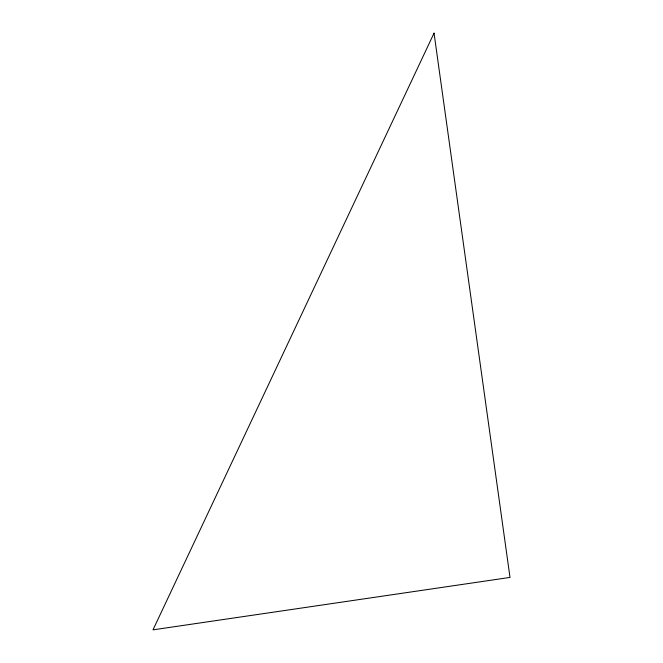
<?xml version="1.0" encoding="UTF-8"?>
<svg xmlns="http://www.w3.org/2000/svg" width="663" height="663" viewBox="0 0 663 663"><rect width="100%" height="100%" fill="white"/><g stroke="black" fill="none" stroke-linecap="round" stroke-linejoin="round"><path stroke-width="0.99" d="M434.041 33.15L152.996 629.85L510.004 577.423L434.041 33.15"/></g></svg>
